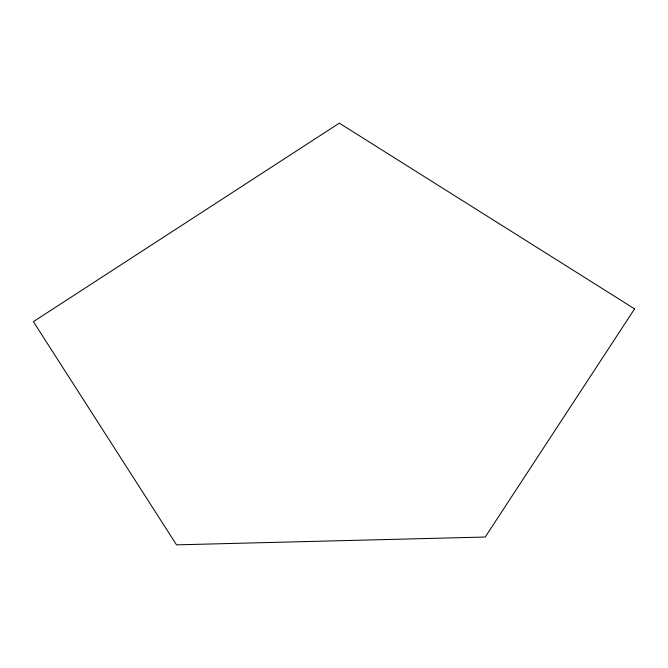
<?xml version="1.0" encoding="UTF-8"?>
<svg xmlns="http://www.w3.org/2000/svg" width="668" height="668" viewBox="0 0 668 668"><rect width="100%" height="100%" fill="white"/><g stroke="black" fill="none" stroke-linecap="round" stroke-linejoin="round"><path stroke-width="1" d="M634.592 308.875L485.227 537.03L176.527 544.854L33.4 321.659L339.319 123.146L634.6 308.875"/></g></svg>
